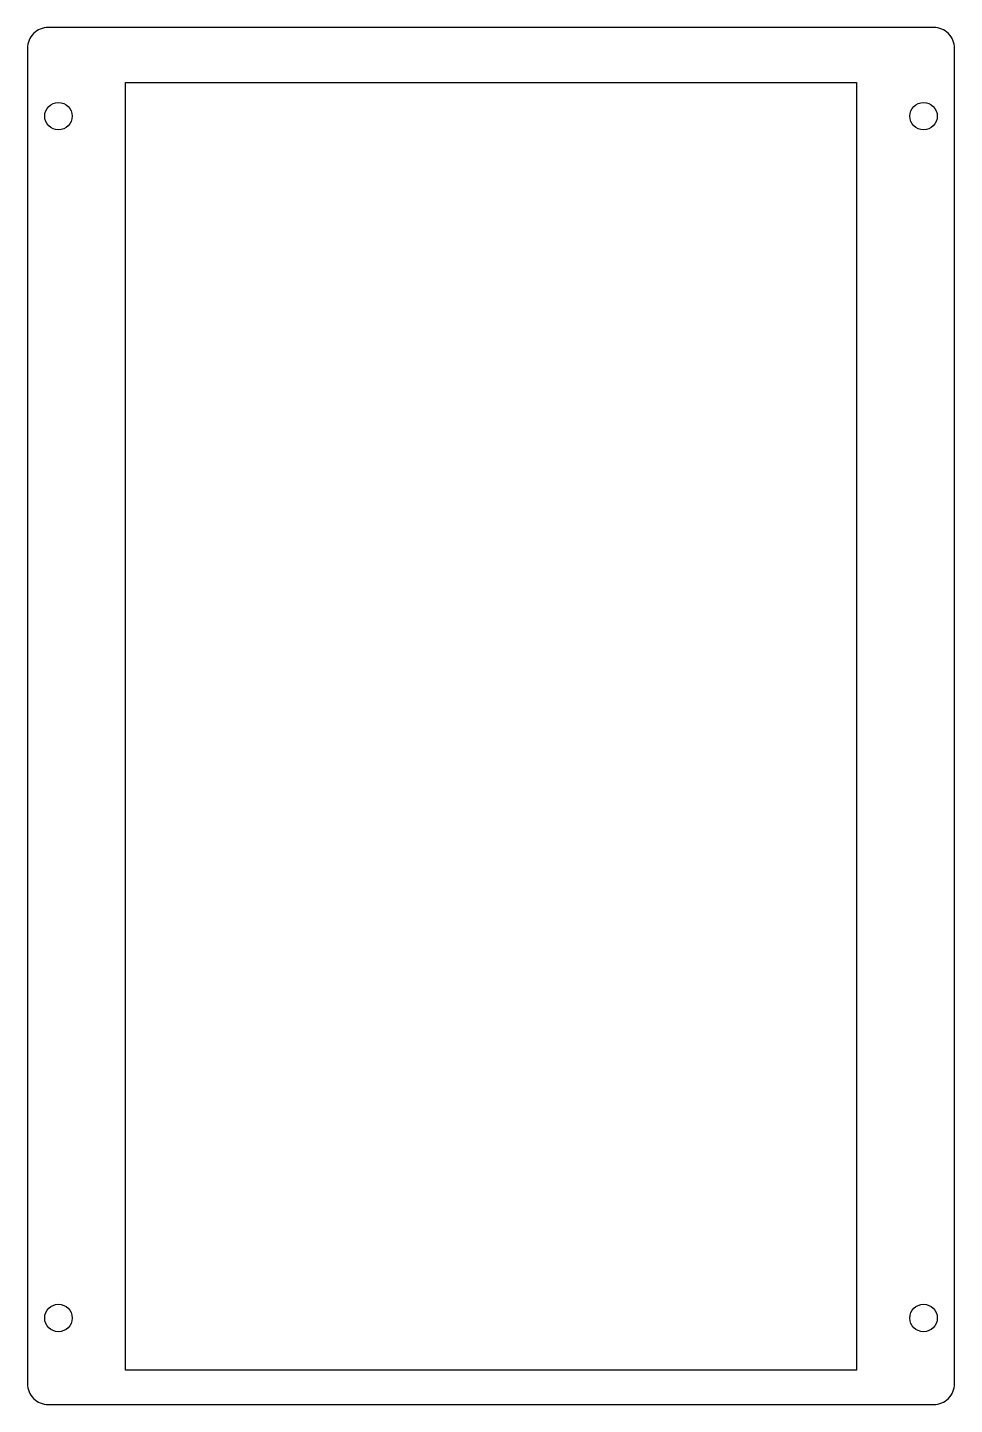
# Model space of a CAD drawing. Header units: millimetres. Extents: x -68 to 68, y -99 to 102.
import ezdxf

# ---------------------------------------------------------------- set-up
doc = ezdxf.new("R2010")
doc.units = ezdxf.units.MM

msp = doc.modelspace()

# ---------------------------------------------------------------- linework, layer by layer
msp.add_lwpolyline([(64.5, -98.75, 0.414214), (67.5, -95.75), (67.5, 98.75, 0.414214), (64.5, 101.75), (-64.5, 101.75, 0.414214), (-67.5, 98.75), (-67.5, -95.75, 0.414214), (-64.5, -98.75)], format="xyb", close=True)
msp.add_lwpolyline([(-53.25, -93.75), (-53.25, 93.75), (53.25, 93.75), (53.25, -93.75)], close=True)
for centre in [(-63, 88.84), (63, 88.84), (-63, -86.16), (63, -86.16)]:
    msp.add_circle(centre, 2)

doc.saveas('drawing.dxf')
